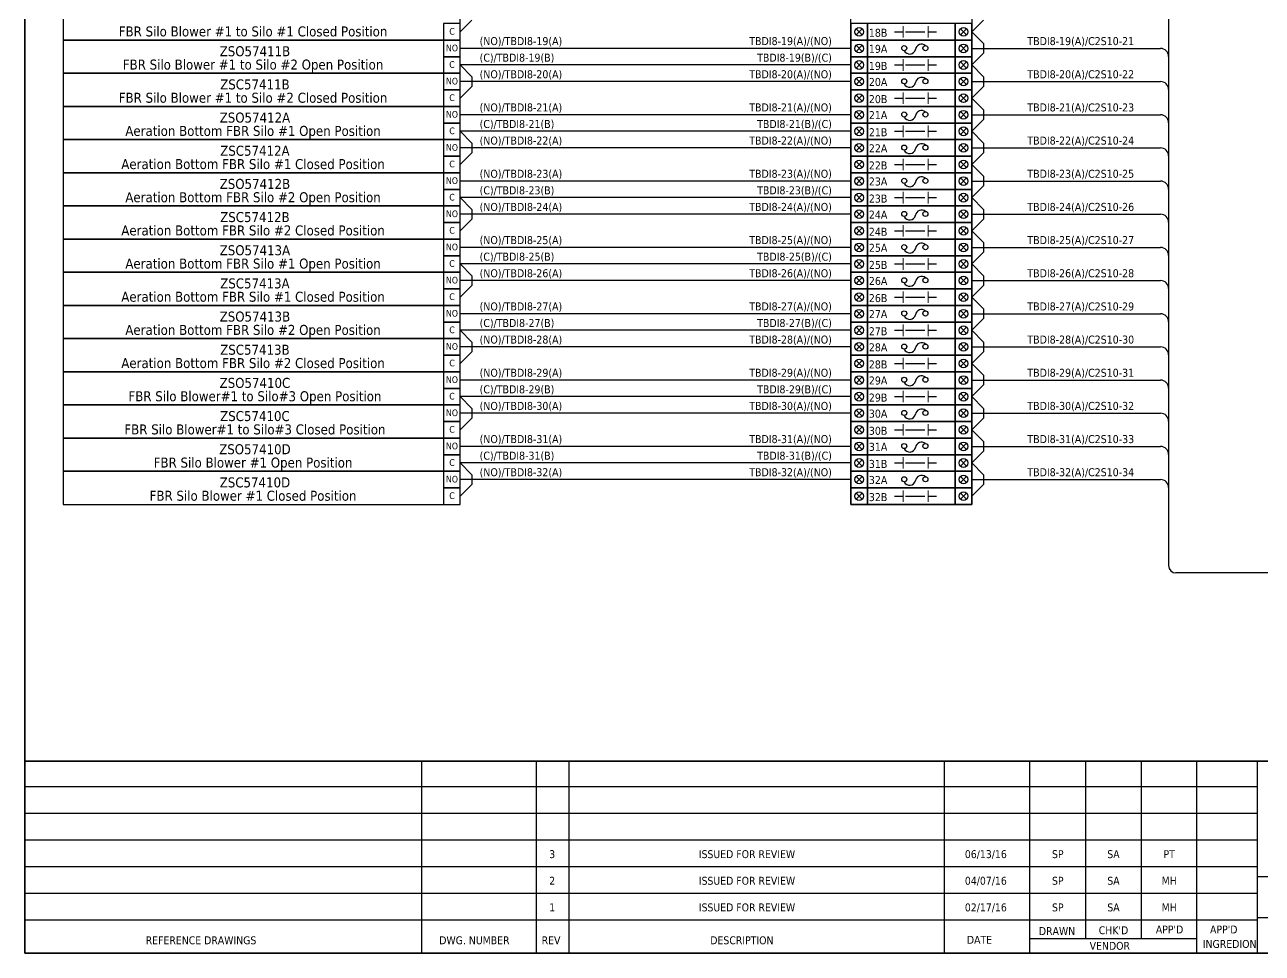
# Model space of a CAD drawing. Header units: millimetres. Extents: x 0 to 1792788, y -13 to 262234.
# Drawn here: x 1468623 to 1515759, y 92247 to 127604 of the extents above; entities that cross this region are included whole.
import ezdxf
from ezdxf.enums import TextEntityAlignment as Align

# ---------------------------------------------------------------- set-up
doc = ezdxf.new("R2010")
doc.units = ezdxf.units.MM
for name, color, linetype, lineweight in [('GT_1', 9, 'Continuous', 25), ('HELPPOINT', 7, 'Continuous', 25), ('MEMBER', 7, 'Continuous', 25), ('power', 7, 'Continuous', 25)]:
    doc.layers.add(name, color=color, linetype=linetype, lineweight=lineweight)
doc.styles.add('Tahoma', font='')
doc.styles.get('Tahoma').set_extended_font_data('Tahoma')

# ---------------------------------------------------------------- blocks, each defined once
blk = doc.blocks.new('TPA')
at = {"layer": 'GT_1', "color": 4, "ltscale": 25.4}
for p, q in [((14309938, 12749437), (14309938, 12757755)), ((14314900, 12749437), (14314900, 12757755)), ((14316319, 12749437), (14316319, 12757755)), ((14332560, 12749437), (14332560, 12757755)), ((14336263, 12749437), (14336263, 12757755)), ((14338674, 12750067), (14338674, 12757755)), ((14341086, 12750068), (14341086, 12757756)), ((14343490, 12749437), (14343490, 12757755)), ((14346116, 12749437), (14346116, 12757755)), ((14346116, 12756634), (14292753, 12756634)), ((14346116, 12755485), (14292753, 12755485)), ((14346116, 12754332), (14292753, 12754332)), ((14346116, 12753180), (14292753, 12753180)), ((14368833, 12752737), (14346116, 12752737)), ((14346116, 12752028), (14292753, 12752028)), ((14346114, 12750875), (14292753, 12750875)), ((14368833, 12750964), (14346116, 12750964)), ((14343490, 12750067), (14336263, 12750067))]:
    blk.add_line(p, q, dxfattribs=at)
at = {"layer": 'HELPPOINT', "color": 4, "lineweight": 35, "ltscale": 25.4}
for p, q in [((14292753, 12749437), (14292753, 12827491)), ((14292753, 12749437), (14292753, 12827491)), ((14405128, 12749437), (14292753, 12749437)), ((14405128, 12749437), (14292753, 12749437))]:
    blk.add_line(p, q, dxfattribs=at)
at = {"layer": 'MEMBER', "color": 4, "lineweight": 35, "ltscale": 25.4}
blk.add_line((14292753, 12757755), (14405128, 12757755), dxfattribs=at)
blk.add_line((14292753, 12757755), (14405128, 12757755), dxfattribs=at)
at = {"layer": 'MEMBER', "color": 4, "style": 'Tahoma'}
for s, height, p in [('3', 343, (14315582, 12753726)), ('ISSUED FOR REVIEW', 342.77, (14324013, 12753726)), ('06/13/16', 342.8, (14334352, 12753726)), ('SP', 342.8, (14337466, 12753726)), ('SA', 342.8, (14339877, 12753726)), ('PT', 342.8, (14342288, 12753726)), ('2', 343, (14315582, 12752574)), ('ISSUED FOR REVIEW', 342.77, (14324013, 12752574)), ('04/07/16', 342.8, (14334352, 12752574)), ('SP', 342.8, (14337466, 12752574)), ('SA', 342.8, (14339877, 12752574)), ('MH', 342.8, (14342288, 12752574)), ('1', 343, (14315582, 12751421)), ('ISSUED FOR REVIEW', 342.77, (14324013, 12751421)), ('02/17/16', 342.8, (14334352, 12751421)), ('SP', 342.8, (14337466, 12751421)), ('SA', 342.8, (14339877, 12751421)), ('MH', 342.8, (14342288, 12751421))]:
    blk.add_text(s, height=height, dxfattribs=at).set_placement(p, align=Align.MIDDLE_CENTER)
for s, height, p in [('DRAWN', 342.8, (14336649, 12750224)), ("CHK'D", 342.8, (14339241, 12750260)), ("APP'D", 342.8, (14341710, 12750294)), ("APP'D", 342.8, (14344056, 12750294)), ('REFERENCE DRAWINGS', 342.77, (14297988, 12749826)), ('DWG. NUMBER', 342.77, (14310694, 12749826)), ('REV', 342.8, (14315126, 12749826)), ('DESCRIPTION', 342.77, (14322425, 12749826)), ('DATE', 342.8, (14333532, 12749847)), ('VENDOR', 342.8, (14338846, 12749586)), ('INGREDION', 342.8, (14343744, 12749668))]:
    blk.add_text(s, height=height, dxfattribs=at).set_placement(p)

msp = doc.modelspace()

# ---------------------------------------------------------------- linework, layer by layer
at = {"color": 4, "ltscale": 25.4}
for p, q in [((1512189, 149132), (1512189, 107008)), ((1500090, 126704), (1485205, 126704)), ((1504696, 126704), (1511884, 126704)), ((1500090, 125441), (1485205, 125441)), ((1504696, 125441), (1511884, 125441)), ((1500090, 124178), (1485205, 124178)), ((1504696, 124178), (1511884, 124178)), ((1500090, 122915), (1485205, 122915)), ((1504696, 122915), (1511884, 122915)), ((1500090, 121652), (1485205, 121652)), ((1504696, 121652), (1511884, 121652)), ((1500090, 120389), (1485205, 120389)), ((1504696, 120389), (1511884, 120389)), ((1500090, 119126), (1485205, 119126)), ((1504696, 119126), (1511884, 119126)), ((1500090, 117863), (1485205, 117863)), ((1504696, 117863), (1511884, 117863)), ((1500090, 116600), (1485205, 116600)), ((1504696, 116600), (1511884, 116600)), ((1500090, 115337), (1485205, 115337)), ((1504696, 115337), (1511884, 115337)), ((1500090, 114074), (1485205, 114074)), ((1504696, 114074), (1511884, 114074)), ((1500090, 112811), (1485205, 112811)), ((1504696, 112811), (1511884, 112811)), ((1500090, 111548), (1485205, 111548)), ((1504696, 111548), (1511884, 111548)), ((1500090, 110285), (1485205, 110285)), ((1504696, 110285), (1511884, 110285)), ((1561617, 106727), (1512470, 106727))]:
    msp.add_line(p, q, dxfattribs=at)
at = {"color": 7, "ltscale": 25.4}
for p, q in [((1485205, 127335), (1485651, 127782)), ((1500523, 127452), (1500288, 127218)), ((1500288, 127452), (1500523, 127218)), ((1501757, 127335), (1502075, 127335)), ((1502175, 127335), (1502901, 127335)), ((1503029, 127335), (1503347, 127335)), ((1504262, 127452), (1504497, 127218)), ((1504497, 127452), (1504262, 127218)), ((1500090, 126072), (1485205, 126072)), ((1485205, 126072), (1485651, 125625)), ((1500523, 126190), (1500288, 125955)), ((1500288, 126190), (1500523, 125955)), ((1501757, 126072), (1502075, 126072)), ((1502175, 126072), (1502901, 126072)), ((1503029, 126072), (1503347, 126072)), ((1504262, 126190), (1504497, 125955)), ((1504497, 126190), (1504262, 125955)), ((1485651, 125625), (1485651, 125256)), ((1485205, 124809), (1485651, 125256)), ((1500523, 124927), (1500288, 124692)), ((1500288, 124927), (1500523, 124692)), ((1504262, 124927), (1504497, 124692)), ((1504497, 124927), (1504262, 124692)), ((1501757, 124809), (1502075, 124809)), ((1502175, 124809), (1502901, 124809)), ((1503029, 124809), (1503347, 124809)), ((1500090, 123546), (1485205, 123546)), ((1485205, 123546), (1485651, 123100)), ((1500523, 123664), (1500288, 123429)), ((1500288, 123664), (1500523, 123429)), ((1501757, 123546), (1502075, 123546)), ((1502175, 123546), (1502901, 123546)), ((1503029, 123546), (1503347, 123546)), ((1504262, 123664), (1504497, 123429)), ((1504497, 123664), (1504262, 123429)), ((1485651, 123100), (1485651, 122730)), ((1485205, 122283), (1485651, 122730)), ((1500523, 122401), (1500288, 122166)), ((1500288, 122401), (1500523, 122166)), ((1501757, 122283), (1502075, 122283)), ((1502175, 122283), (1502901, 122283)), ((1503029, 122283), (1503347, 122283)), ((1504262, 122401), (1504497, 122166)), ((1504497, 122401), (1504262, 122166)), ((1500090, 121020), (1485205, 121020)), ((1485205, 121020), (1485651, 120574)), ((1500523, 121138), (1500288, 120903)), ((1500288, 121138), (1500523, 120903)), ((1501757, 121020), (1502075, 121020)), ((1502175, 121020), (1502901, 121020)), ((1503029, 121020), (1503347, 121020)), ((1504262, 121138), (1504497, 120903)), ((1504497, 121138), (1504262, 120903)), ((1485205, 119757), (1485651, 120204)), ((1485651, 120574), (1485651, 120204)), ((1500523, 119875), (1500288, 119640)), ((1500288, 119875), (1500523, 119640)), ((1501757, 119757), (1502075, 119757)), ((1502175, 119757), (1502901, 119757)), ((1503029, 119757), (1503347, 119757)), ((1504262, 119875), (1504497, 119640)), ((1504497, 119875), (1504262, 119640)), ((1500090, 118494), (1485205, 118494)), ((1485205, 118494), (1485651, 118048)), ((1500523, 118612), (1500288, 118377)), ((1500288, 118612), (1500523, 118377)), ((1501757, 118494), (1502075, 118494)), ((1502175, 118494), (1502901, 118494)), ((1503029, 118494), (1503347, 118494)), ((1504262, 118612), (1504497, 118377)), ((1504497, 118612), (1504262, 118377)), ((1485651, 118048), (1485651, 117678)), ((1485205, 117231), (1485651, 117678)), ((1500523, 117349), (1500288, 117114)), ((1500288, 117349), (1500523, 117114)), ((1501757, 117231), (1502075, 117231)), ((1502175, 117231), (1502901, 117231)), ((1503029, 117231), (1503347, 117231)), ((1504262, 117349), (1504497, 117114)), ((1504497, 117349), (1504262, 117114)), ((1500090, 115968), (1485205, 115968)), ((1485205, 115968), (1485651, 115522)), ((1500523, 116086), (1500288, 115851)), ((1500288, 116086), (1500523, 115851)), ((1501757, 115968), (1502075, 115968)), ((1502175, 115968), (1502901, 115968)), ((1503029, 115968), (1503347, 115968)), ((1504262, 116086), (1504497, 115851)), ((1504497, 116086), (1504262, 115851)), ((1485651, 115522), (1485651, 115152)), ((1485205, 114705), (1485651, 115152)), ((1500523, 114823), (1500288, 114588)), ((1500288, 114823), (1500523, 114588)), ((1501757, 114705), (1502075, 114705)), ((1502175, 114705), (1502901, 114705)), ((1503029, 114705), (1503347, 114705)), ((1504262, 114823), (1504497, 114588)), ((1504497, 114823), (1504262, 114588)), ((1500090, 113442), (1485205, 113442)), ((1485205, 113442), (1485651, 112996)), ((1500523, 113560), (1500288, 113325)), ((1500288, 113560), (1500523, 113325)), ((1501757, 113442), (1502075, 113442)), ((1502175, 113442), (1502901, 113442)), ((1503029, 113442), (1503347, 113442)), ((1504262, 113560), (1504497, 113325)), ((1504497, 113560), (1504262, 113325)), ((1485651, 112996), (1485651, 112626)), ((1485205, 112179), (1485651, 112626)), ((1500523, 112297), (1500288, 112062)), ((1500288, 112297), (1500523, 112062)), ((1504262, 112297), (1504497, 112062)), ((1504497, 112297), (1504262, 112062)), ((1501757, 112179), (1502075, 112179)), ((1502175, 112179), (1502901, 112179)), ((1503029, 112179), (1503347, 112179)), ((1500090, 110916), (1485205, 110916)), ((1485205, 110916), (1485651, 110470)), ((1500523, 111034), (1500288, 110799)), ((1500288, 111034), (1500523, 110799)), ((1501757, 110916), (1502075, 110916)), ((1502175, 110916), (1502901, 110916)), ((1503029, 110916), (1503347, 110916)), ((1504262, 111034), (1504497, 110799)), ((1504497, 111034), (1504262, 110799)), ((1485651, 110470), (1485651, 110100)), ((1485205, 109653), (1485651, 110100)), ((1500523, 109771), (1500288, 109536)), ((1500288, 109771), (1500523, 109536)), ((1501757, 109653), (1502075, 109653)), ((1502175, 109653), (1502901, 109653)), ((1503029, 109653), (1503347, 109653)), ((1504262, 109771), (1504497, 109536)), ((1504497, 109771), (1504262, 109536))]:
    msp.add_line(p, q, dxfattribs=at)
at = {"color": 1, "ltscale": 25.4}
for p, q in [((1504696, 127335), (1505142, 127782)), ((1504696, 127335), (1505142, 126888)), ((1500523, 126821), (1500288, 126586)), ((1500288, 126821), (1500523, 126586)), ((1504262, 126821), (1504497, 126586)), ((1504497, 126821), (1504262, 126586)), ((1505142, 126888), (1505142, 126519)), ((1504696, 126072), (1505142, 126519)), ((1504696, 126072), (1505142, 125625)), ((1500523, 125558), (1500288, 125323)), ((1500288, 125558), (1500523, 125323)), ((1504262, 125558), (1504497, 125323)), ((1504497, 125558), (1504262, 125323)), ((1505142, 125625), (1505142, 125256)), ((1504696, 124809), (1505142, 125256)), ((1504696, 124809), (1505142, 124363)), ((1500523, 124295), (1500288, 124060)), ((1500288, 124295), (1500523, 124060)), ((1504262, 124295), (1504497, 124060)), ((1504497, 124295), (1504262, 124060)), ((1504696, 123546), (1505142, 123993)), ((1505142, 124363), (1505142, 123993)), ((1504696, 123546), (1505142, 123100)), ((1500523, 123032), (1500288, 122797)), ((1500288, 123032), (1500523, 122797)), ((1504262, 123032), (1504497, 122797)), ((1504497, 123032), (1504262, 122797)), ((1505142, 123100), (1505142, 122730)), ((1504696, 122283), (1505142, 122730)), ((1504696, 122283), (1505142, 121837)), ((1500523, 121769), (1500288, 121534)), ((1500288, 121769), (1500523, 121534)), ((1504262, 121769), (1504497, 121534)), ((1504497, 121769), (1504262, 121534)), ((1505142, 121837), (1505142, 121467)), ((1504696, 121020), (1505142, 121467)), ((1504696, 121020), (1505142, 120574)), ((1500523, 120506), (1500288, 120271)), ((1500288, 120506), (1500523, 120271)), ((1504262, 120506), (1504497, 120271)), ((1504497, 120506), (1504262, 120271)), ((1504696, 119757), (1505142, 120204)), ((1505142, 120574), (1505142, 120204)), ((1504696, 119757), (1505142, 119311)), ((1505142, 119311), (1505142, 118941)), ((1500523, 119243), (1500288, 119008)), ((1500288, 119243), (1500523, 119008)), ((1504262, 119243), (1504497, 119008)), ((1504497, 119243), (1504262, 119008)), ((1504696, 118494), (1505142, 118941)), ((1504696, 118494), (1505142, 118048)), ((1500523, 117980), (1500288, 117745)), ((1500288, 117980), (1500523, 117745)), ((1504262, 117980), (1504497, 117745)), ((1504497, 117980), (1504262, 117745)), ((1505142, 118048), (1505142, 117678)), ((1504696, 117231), (1505142, 117678)), ((1504696, 117231), (1505142, 116785)), ((1500523, 116717), (1500288, 116482)), ((1500288, 116717), (1500523, 116482)), ((1504262, 116717), (1504497, 116482)), ((1504497, 116717), (1504262, 116482)), ((1505142, 116785), (1505142, 116415)), ((1504696, 115968), (1505142, 116415)), ((1504696, 115968), (1505142, 115522)), ((1505142, 115522), (1505142, 115152)), ((1500523, 115454), (1500288, 115219)), ((1500288, 115454), (1500523, 115219)), ((1504262, 115454), (1504497, 115219)), ((1504497, 115454), (1504262, 115219)), ((1504696, 114705), (1505142, 115152)), ((1504696, 114705), (1505142, 114259)), ((1500523, 114191), (1500288, 113956)), ((1500288, 114191), (1500523, 113956)), ((1504262, 114191), (1504497, 113956)), ((1504497, 114191), (1504262, 113956)), ((1505142, 114259), (1505142, 113889)), ((1504696, 113442), (1505142, 113889)), ((1504696, 113442), (1505142, 112996)), ((1500523, 112928), (1500288, 112693)), ((1500288, 112928), (1500523, 112693)), ((1504262, 112928), (1504497, 112693)), ((1504497, 112928), (1504262, 112693)), ((1505142, 112996), (1505142, 112626)), ((1504696, 112179), (1505142, 112626)), ((1504696, 112179), (1505142, 111733)), ((1505142, 111733), (1505142, 111363)), ((1500523, 111665), (1500288, 111430)), ((1500288, 111665), (1500523, 111430)), ((1504262, 111665), (1504497, 111430)), ((1504497, 111665), (1504262, 111430)), ((1504696, 110916), (1505142, 111363)), ((1504696, 110916), (1505142, 110470)), ((1500523, 110402), (1500288, 110167)), ((1500288, 110402), (1500523, 110167)), ((1504262, 110402), (1504497, 110167)), ((1504497, 110402), (1504262, 110167)), ((1505142, 110470), (1505142, 110100)), ((1504696, 109653), (1505142, 110100))]:
    msp.add_line(p, q, dxfattribs=at)
at = {"color": 7, "lineweight": 9, "ltscale": 25.4}
for p, q in [((1502075, 127118), (1502075, 127552)), ((1503029, 127118), (1503029, 127552)), ((1502075, 125855), (1502075, 126289)), ((1503029, 125855), (1503029, 126289)), ((1502075, 124592), (1502075, 125026)), ((1503029, 124592), (1503029, 125026)), ((1502075, 123329), (1502075, 123763)), ((1503029, 123329), (1503029, 123763)), ((1502075, 122066), (1502075, 122500)), ((1503029, 122066), (1503029, 122500)), ((1502075, 120803), (1502075, 121237)), ((1503029, 120803), (1503029, 121237)), ((1502075, 119540), (1502075, 119974)), ((1503029, 119540), (1503029, 119974)), ((1502075, 118277), (1502075, 118711)), ((1503029, 118277), (1503029, 118711)), ((1502075, 117014), (1502075, 117448)), ((1503029, 117014), (1503029, 117448)), ((1502075, 115751), (1502075, 116185)), ((1503029, 115751), (1503029, 116185)), ((1502075, 114489), (1502075, 114922)), ((1503029, 114489), (1503029, 114922)), ((1502075, 113226), (1502075, 113659)), ((1503029, 113226), (1503029, 113659)), ((1502075, 111963), (1502075, 112396)), ((1503029, 111963), (1503029, 112396)), ((1502075, 110700), (1502075, 111133)), ((1503029, 110700), (1503029, 111133)), ((1502075, 109437), (1502075, 109870)), ((1503029, 109437), (1503029, 109870))]:
    msp.add_line(p, q, dxfattribs=at)
at = {"color": 2, "ltscale": 25.4}
for points in [[(1470084, 127019), (1485205, 127019), (1485205, 128282), (1470084, 128282)], [(1470084, 125756), (1485205, 125756), (1485205, 127019), (1470084, 127019)], [(1470084, 124493), (1485205, 124493), (1485205, 125756), (1470084, 125756)], [(1470084, 123230), (1485205, 123230), (1485205, 124493), (1470084, 124493)], [(1470084, 121967), (1485205, 121967), (1485205, 123230), (1470084, 123230)], [(1470084, 120704), (1485205, 120704), (1485205, 121967), (1470084, 121967)], [(1470084, 119441), (1485205, 119441), (1485205, 120704), (1470084, 120704)], [(1470084, 118178), (1485205, 118178), (1485205, 119441), (1470084, 119441)], [(1470084, 116915), (1485205, 116915), (1485205, 118178), (1470084, 118178)], [(1470084, 115652), (1485205, 115652), (1485205, 116915), (1470084, 116915)], [(1470084, 114389), (1485205, 114389), (1485205, 115652), (1470084, 115652)], [(1470084, 113127), (1485205, 113127), (1485205, 114389), (1470084, 114389)], [(1470084, 111864), (1485205, 111864), (1485205, 113127), (1470084, 113127)], [(1470084, 110601), (1485205, 110601), (1485205, 111864), (1470084, 111864)], [(1470084, 109338), (1485205, 109338), (1485205, 110601), (1470084, 110601)]]:
    msp.add_lwpolyline(points, close=True, dxfattribs=at)
at = {"color": 7, "lineweight": 30, "ltscale": 25.4}
for points in [[(1500090, 128282), (1504696, 128282), (1504696, 127019), (1500090, 127019), (1500090, 128282)], [(1500090, 127019), (1504696, 127019), (1504696, 125756), (1500090, 125756), (1500090, 127019)], [(1500090, 125756), (1504696, 125756), (1504696, 124493), (1500090, 124493), (1500090, 125756)], [(1500090, 124493), (1504696, 124493), (1504696, 123230), (1500090, 123230), (1500090, 124493)], [(1500090, 123230), (1504696, 123230), (1504696, 121967), (1500090, 121967), (1500090, 123230)], [(1500090, 121967), (1504696, 121967), (1504696, 120704), (1500090, 120704), (1500090, 121967)], [(1500090, 120704), (1504696, 120704), (1504696, 119441), (1500090, 119441), (1500090, 120704)], [(1500090, 119441), (1504696, 119441), (1504696, 118178), (1500090, 118178), (1500090, 119441)], [(1500090, 118178), (1504696, 118178), (1504696, 116915), (1500090, 116915), (1500090, 118178)], [(1500090, 116915), (1504696, 116915), (1504696, 115652), (1500090, 115652), (1500090, 116915)], [(1500090, 115652), (1504696, 115652), (1504696, 114389), (1500090, 114389), (1500090, 115652)], [(1500090, 114389), (1504696, 114389), (1504696, 113127), (1500090, 113127), (1500090, 114389)], [(1500090, 113127), (1504696, 113127), (1504696, 111864), (1500090, 111864), (1500090, 113127)], [(1500090, 111864), (1504696, 111864), (1504696, 110601), (1500090, 110601), (1500090, 111864)], [(1500090, 110601), (1504696, 110601), (1504696, 109338), (1500090, 109338), (1500090, 110601)]]:
    msp.add_lwpolyline(points, dxfattribs=at)
at = {"color": 7, "ltscale": 25.4}
for points in [[(1484573, 127019), (1485205, 127019), (1485205, 127651), (1484573, 127651)], [(1500090, 127019), (1500721, 127019), (1500721, 127651), (1500090, 127651)], [(1500721, 127019), (1504064, 127019), (1504064, 127651), (1500721, 127651)], [(1504064, 127019), (1504696, 127019), (1504696, 127651), (1504064, 127651)], [(1484573, 125756), (1485205, 125756), (1485205, 126388), (1484573, 126388)], [(1500090, 125756), (1500721, 125756), (1500721, 126388), (1500090, 126388)], [(1500721, 125756), (1504064, 125756), (1504064, 126388), (1500721, 126388)], [(1504064, 125756), (1504696, 125756), (1504696, 126388), (1504064, 126388)], [(1484573, 124493), (1485205, 124493), (1485205, 125125), (1484573, 125125)], [(1500090, 124493), (1500721, 124493), (1500721, 125125), (1500090, 125125)], [(1500721, 124493), (1504064, 124493), (1504064, 125125), (1500721, 125125)], [(1504064, 124493), (1504696, 124493), (1504696, 125125), (1504064, 125125)], [(1484573, 123230), (1485205, 123230), (1485205, 123862), (1484573, 123862)], [(1500090, 123230), (1500721, 123230), (1500721, 123862), (1500090, 123862)], [(1500721, 123230), (1504064, 123230), (1504064, 123862), (1500721, 123862)], [(1504064, 123230), (1504696, 123230), (1504696, 123862), (1504064, 123862)], [(1484573, 121967), (1485205, 121967), (1485205, 122599), (1484573, 122599)], [(1500090, 121967), (1500721, 121967), (1500721, 122599), (1500090, 122599)], [(1500721, 121967), (1504064, 121967), (1504064, 122599), (1500721, 122599)], [(1504064, 121967), (1504696, 121967), (1504696, 122599), (1504064, 122599)], [(1484573, 120704), (1485205, 120704), (1485205, 121336), (1484573, 121336)], [(1500090, 120704), (1500721, 120704), (1500721, 121336), (1500090, 121336)], [(1500721, 120704), (1504064, 120704), (1504064, 121336), (1500721, 121336)], [(1504064, 120704), (1504696, 120704), (1504696, 121336), (1504064, 121336)], [(1484573, 119441), (1485205, 119441), (1485205, 120073), (1484573, 120073)], [(1500090, 119441), (1500721, 119441), (1500721, 120073), (1500090, 120073)], [(1500721, 119441), (1504064, 119441), (1504064, 120073), (1500721, 120073)], [(1504064, 119441), (1504696, 119441), (1504696, 120073), (1504064, 120073)], [(1484573, 118178), (1485205, 118178), (1485205, 118810), (1484573, 118810)], [(1500090, 118178), (1500721, 118178), (1500721, 118810), (1500090, 118810)], [(1500721, 118178), (1504064, 118178), (1504064, 118810), (1500721, 118810)], [(1504064, 118178), (1504696, 118178), (1504696, 118810), (1504064, 118810)], [(1484573, 116915), (1485205, 116915), (1485205, 117547), (1484573, 117547)], [(1500090, 116915), (1500721, 116915), (1500721, 117547), (1500090, 117547)], [(1500721, 116915), (1504064, 116915), (1504064, 117547), (1500721, 117547)], [(1504064, 116915), (1504696, 116915), (1504696, 117547), (1504064, 117547)], [(1484573, 115652), (1485205, 115652), (1485205, 116284), (1484573, 116284)], [(1500090, 115652), (1500721, 115652), (1500721, 116284), (1500090, 116284)], [(1500721, 115652), (1504064, 115652), (1504064, 116284), (1500721, 116284)], [(1504064, 115652), (1504696, 115652), (1504696, 116284), (1504064, 116284)], [(1484573, 114389), (1485205, 114389), (1485205, 115021), (1484573, 115021)], [(1500090, 114389), (1500721, 114389), (1500721, 115021), (1500090, 115021)], [(1500721, 114389), (1504064, 114389), (1504064, 115021), (1500721, 115021)], [(1504064, 114389), (1504696, 114389), (1504696, 115021), (1504064, 115021)], [(1484573, 113127), (1485205, 113127), (1485205, 113758), (1484573, 113758)], [(1500090, 113127), (1500721, 113127), (1500721, 113758), (1500090, 113758)], [(1500721, 113127), (1504064, 113127), (1504064, 113758), (1500721, 113758)], [(1504064, 113127), (1504696, 113127), (1504696, 113758), (1504064, 113758)], [(1484573, 111864), (1485205, 111864), (1485205, 112495), (1484573, 112495)], [(1500090, 111864), (1500721, 111864), (1500721, 112495), (1500090, 112495)], [(1500721, 111864), (1504064, 111864), (1504064, 112495), (1500721, 112495)], [(1504064, 111864), (1504696, 111864), (1504696, 112495), (1504064, 112495)], [(1484573, 110601), (1485205, 110601), (1485205, 111232), (1484573, 111232)], [(1500090, 110601), (1500721, 110601), (1500721, 111232), (1500090, 111232)], [(1500721, 110601), (1504064, 110601), (1504064, 111232), (1500721, 111232)], [(1504064, 110601), (1504696, 110601), (1504696, 111232), (1504064, 111232)], [(1484573, 109338), (1485205, 109338), (1485205, 109969), (1484573, 109969)], [(1500090, 109338), (1500721, 109338), (1500721, 109969), (1500090, 109969)], [(1500721, 109338), (1504064, 109338), (1504064, 109969), (1500721, 109969)], [(1504064, 109338), (1504696, 109338), (1504696, 109969), (1504064, 109969)]]:
    msp.add_lwpolyline(points, close=True, dxfattribs=at)
at = {"color": 1, "ltscale": 25.4}
for points in [[(1484573, 126388), (1485205, 126388), (1485205, 127019), (1484573, 127019)], [(1500090, 126388), (1500721, 126388), (1500721, 127019), (1500090, 127019)], [(1500721, 126388), (1504064, 126388), (1504064, 127019), (1500721, 127019)], [(1504064, 126388), (1504696, 126388), (1504696, 127019), (1504064, 127019)], [(1484573, 125125), (1485205, 125125), (1485205, 125756), (1484573, 125756)], [(1500090, 125125), (1500721, 125125), (1500721, 125756), (1500090, 125756)], [(1500721, 125125), (1504064, 125125), (1504064, 125756), (1500721, 125756)], [(1504064, 125125), (1504696, 125125), (1504696, 125756), (1504064, 125756)], [(1484573, 123862), (1485205, 123862), (1485205, 124493), (1484573, 124493)], [(1500090, 123862), (1500721, 123862), (1500721, 124493), (1500090, 124493)], [(1500721, 123862), (1504064, 123862), (1504064, 124493), (1500721, 124493)], [(1504064, 123862), (1504696, 123862), (1504696, 124493), (1504064, 124493)], [(1484573, 122599), (1485205, 122599), (1485205, 123230), (1484573, 123230)], [(1500090, 122599), (1500721, 122599), (1500721, 123230), (1500090, 123230)], [(1500721, 122599), (1504064, 122599), (1504064, 123230), (1500721, 123230)], [(1504064, 122599), (1504696, 122599), (1504696, 123230), (1504064, 123230)], [(1484573, 121336), (1485205, 121336), (1485205, 121967), (1484573, 121967)], [(1500090, 121336), (1500721, 121336), (1500721, 121967), (1500090, 121967)], [(1500721, 121336), (1504064, 121336), (1504064, 121967), (1500721, 121967)], [(1504064, 121336), (1504696, 121336), (1504696, 121967), (1504064, 121967)], [(1484573, 120073), (1485205, 120073), (1485205, 120704), (1484573, 120704)], [(1500090, 120073), (1500721, 120073), (1500721, 120704), (1500090, 120704)], [(1500721, 120073), (1504064, 120073), (1504064, 120704), (1500721, 120704)], [(1504064, 120073), (1504696, 120073), (1504696, 120704), (1504064, 120704)], [(1484573, 118810), (1485205, 118810), (1485205, 119441), (1484573, 119441)], [(1500090, 118810), (1500721, 118810), (1500721, 119441), (1500090, 119441)], [(1500721, 118810), (1504064, 118810), (1504064, 119441), (1500721, 119441)], [(1504064, 118810), (1504696, 118810), (1504696, 119441), (1504064, 119441)], [(1484573, 117547), (1485205, 117547), (1485205, 118178), (1484573, 118178)], [(1500090, 117547), (1500721, 117547), (1500721, 118178), (1500090, 118178)], [(1500721, 117547), (1504064, 117547), (1504064, 118178), (1500721, 118178)], [(1504064, 117547), (1504696, 117547), (1504696, 118178), (1504064, 118178)], [(1484573, 116284), (1485205, 116284), (1485205, 116915), (1484573, 116915)], [(1500090, 116284), (1500721, 116284), (1500721, 116915), (1500090, 116915)], [(1500721, 116284), (1504064, 116284), (1504064, 116915), (1500721, 116915)], [(1504064, 116284), (1504696, 116284), (1504696, 116915), (1504064, 116915)], [(1484573, 115021), (1485205, 115021), (1485205, 115652), (1484573, 115652)], [(1500090, 115021), (1500721, 115021), (1500721, 115652), (1500090, 115652)], [(1500721, 115021), (1504064, 115021), (1504064, 115652), (1500721, 115652)], [(1504064, 115021), (1504696, 115021), (1504696, 115652), (1504064, 115652)], [(1484573, 113758), (1485205, 113758), (1485205, 114389), (1484573, 114389)], [(1500090, 113758), (1500721, 113758), (1500721, 114389), (1500090, 114389)], [(1500721, 113758), (1504064, 113758), (1504064, 114389), (1500721, 114389)], [(1504064, 113758), (1504696, 113758), (1504696, 114389), (1504064, 114389)], [(1484573, 112495), (1485205, 112495), (1485205, 113127), (1484573, 113127)], [(1500090, 112495), (1500721, 112495), (1500721, 113127), (1500090, 113127)], [(1500721, 112495), (1504064, 112495), (1504064, 113127), (1500721, 113127)], [(1504064, 112495), (1504696, 112495), (1504696, 113127), (1504064, 113127)], [(1484573, 111232), (1485205, 111232), (1485205, 111864), (1484573, 111864)], [(1500090, 111232), (1500721, 111232), (1500721, 111864), (1500090, 111864)], [(1500721, 111232), (1504064, 111232), (1504064, 111864), (1500721, 111864)], [(1504064, 111232), (1504696, 111232), (1504696, 111864), (1504064, 111864)], [(1484573, 109969), (1485205, 109969), (1485205, 110601), (1484573, 110601)], [(1500090, 109969), (1500721, 109969), (1500721, 110601), (1500090, 110601)], [(1500721, 109969), (1504064, 109969), (1504064, 110601), (1500721, 110601)], [(1504064, 109969), (1504696, 109969), (1504696, 110601), (1504064, 110601)]]:
    msp.add_lwpolyline(points, close=True, dxfattribs=at)
at = {"color": 7, "ltscale": 25.4}
for centre in [(1500406, 127335), (1504380, 127335), (1500406, 126072), (1504380, 126072), (1500406, 124809), (1504380, 124809), (1500406, 123546), (1504380, 123546), (1500406, 122283), (1504380, 122283), (1500406, 121020), (1504380, 121020), (1500406, 119757), (1504380, 119757), (1500406, 118494), (1504380, 118494), (1500406, 117231), (1504380, 117231), (1500406, 115968), (1504380, 115968), (1500406, 114705), (1504380, 114705), (1500406, 113442), (1504380, 113442), (1500406, 112179), (1504380, 112179), (1500406, 110916), (1504380, 110916), (1500406, 109653), (1504380, 109653)]:
    msp.add_circle(centre, 166, dxfattribs=at)
at = {"color": 1, "ltscale": 25.4}
for centre in [(1500406, 126704), (1504380, 126704), (1500406, 125441), (1504380, 125441), (1500406, 124178), (1504380, 124178), (1500406, 122915), (1504380, 122915), (1500406, 121652), (1504380, 121652), (1500406, 120389), (1504380, 120389), (1500406, 119126), (1504380, 119126), (1500406, 117863), (1504380, 117863), (1500406, 116600), (1504380, 116600), (1500406, 115337), (1504380, 115337), (1500406, 114074), (1504380, 114074), (1500406, 112811), (1504380, 112811), (1500406, 111548), (1504380, 111548), (1500406, 110285), (1504380, 110285)]:
    msp.add_circle(centre, 166, dxfattribs=at)
at = {"color": 4, "ltscale": 25.4}
for centre, radius, start, end in [((1511884, 126399), 305, 0, 90), ((1511884, 125136), 305, 0, 90), ((1511884, 123873), 305, 0, 90), ((1511884, 122610), 305, 0, 90), ((1511884, 121347), 305, 0, 90), ((1511884, 120084), 305, 0, 90), ((1511884, 118821), 305, 0, 90), ((1511884, 117558), 305, 0, 90), ((1511884, 116295), 305, 0, 90), ((1511884, 115032), 305, 0, 90), ((1511884, 113769), 305, 0, 90), ((1511884, 112506), 305, 0, 90), ((1511884, 111243), 305, 0, 90), ((1511884, 109980), 305, 0, 90), ((1512470, 107008), 281, 180.0002, 270), ((1512470, 107008), 281, 180, 270)]:
    msp.add_arc(centre, radius, start, end, dxfattribs=at)
at = {"layer": 'power', "color": 1, "ltscale": 25.4}
for centre in [(1502121, 126713), (1502930, 126713), (1502121, 125450), (1502930, 125450), (1502121, 124187), (1502930, 124187), (1502121, 122924), (1502930, 122924), (1502121, 121661), (1502930, 121661), (1502121, 120398), (1502930, 120398), (1502121, 119135), (1502930, 119135), (1502121, 117872), (1502930, 117872), (1502121, 116610), (1502930, 116610), (1502121, 115347), (1502930, 115347), (1502121, 114084), (1502930, 114084), (1502121, 112821), (1502930, 112821), (1502121, 111558), (1502930, 111558), (1502121, 110295), (1502930, 110295)]:
    msp.add_circle(centre, 96.7, dxfattribs=at)
for centre, radius, start, end in [((1502783, 126627), 235, 51.1309, 171.3254), ((1502327, 126718), 230, 206.1634, 346.0383), ((1502327, 125455), 230, 206.1634, 346.0383), ((1502783, 125364), 235, 51.1309, 171.3254), ((1502327, 124192), 230, 206.1634, 346.0383), ((1502783, 124101), 235, 51.1309, 171.3254), ((1502783, 122838), 235, 51.1309, 171.3254), ((1502327, 122929), 230, 206.1634, 346.0383), ((1502327, 121666), 230, 206.1634, 346.0383), ((1502783, 121575), 235, 51.1309, 171.3254), ((1502327, 120403), 230, 206.1634, 346.0383), ((1502783, 120312), 235, 51.1309, 171.3254), ((1502783, 119049), 235, 51.1309, 171.3254), ((1502327, 119140), 230, 206.1634, 346.0383), ((1502783, 117786), 235, 51.1309, 171.3254), ((1502327, 117877), 230, 206.1634, 346.0383), ((1502327, 116614), 230, 206.1634, 346.0383), ((1502783, 116523), 235, 51.1309, 171.3254), ((1502783, 115260), 235, 51.1309, 171.3254), ((1502327, 115351), 230, 206.1634, 346.0383), ((1502783, 113997), 235, 51.1309, 171.3254), ((1502327, 114089), 230, 206.1634, 346.0383), ((1502327, 112826), 230, 206.1634, 346.0383), ((1502783, 112735), 235, 51.1309, 171.3254), ((1502327, 111563), 230, 206.1634, 346.0383), ((1502783, 111472), 235, 51.1309, 171.3254), ((1502783, 110209), 235, 51.1309, 171.3254), ((1502327, 110300), 230, 206.1634, 346.0383)]:
    msp.add_arc(centre, radius, start, end, dxfattribs=at)

# ---------------------------------------------------------------- block references
at = {"xscale": 0.8800000000046566, "yscale": 0.8800000000046566, "zscale": 0.8800000000046566}
msp.add_blockref('TPA', (-11109000, -11127258), dxfattribs=at)

# ---------------------------------------------------------------- texts
at = {"color": 4, "style": 'Tahoma'}
for s, p in [('FBR Silo Blower #1 to Silo #1 Closed Position ', (1477390, 127351)), ('ZSO57411B', (1477390, 126596)), ('FBR Silo Blower #1 to Silo #2 Open Position ', (1477390, 126088)), ('ZSC57411B', (1477390, 125333)), ('FBR Silo Blower #1 to Silo #2 Closed Position ', (1477390, 124825)), ('ZSO57412A', (1477390, 124070)), ('Aeration Bottom FBR Silo #1 Open Position ', (1477390, 123562)), ('ZSC57412A', (1477390, 122807)), ('Aeration Bottom FBR Silo #1 Closed Position ', (1477390, 122299)), ('ZSO57412B', (1477390, 121544)), ('Aeration Bottom FBR Silo #2 Open Position ', (1477390, 121036)), ('ZSC57412B', (1477390, 120281)), ('Aeration Bottom FBR Silo #2 Closed Position ', (1477390, 119773)), ('ZSO57413A', (1477390, 119018)), ('Aeration Bottom FBR Silo #1 Open Position ', (1477390, 118510)), ('ZSC57413A', (1477390, 117755)), ('Aeration Bottom FBR Silo #1 Closed Position ', (1477390, 117247)), ('ZSO57413B', (1477390, 116492)), ('Aeration Bottom FBR Silo #2 Open Position ', (1477390, 115984)), ('ZSC57413B', (1477390, 115229)), ('Aeration Bottom FBR Silo #2 Closed Position ', (1477390, 114721)), ('ZSO57410C', (1477390, 113966)), ('FBR Silo Blower#1 to Silo#3 Open Position', (1477390, 113458)), ('ZSC57410C', (1477390, 112703)), ('FBR Silo Blower#1 to Silo#3 Closed Position', (1477390, 112195)), ('ZSO57410D', (1477390, 111440)), ('FBR Silo Blower #1 Open Position ', (1477390, 110932)), ('ZSC57410D', (1477390, 110177)), ('FBR Silo Blower #1 Closed Position ', (1477390, 109669))]:
    msp.add_text(s, height=381, dxfattribs=at).set_placement(p, align=Align.MIDDLE_CENTER)
for s, p in [('(NO)/TBDI8-19(A)', (1485949, 126830)), ('TBDI8-19(A)/C2S10-21', (1506813, 126830)), ('(NO)/TBDI8-20(A)', (1485949, 125567)), ('TBDI8-20(A)/C2S10-22', (1506813, 125567)), ('(NO)/TBDI8-21(A)', (1485949, 124304)), ('TBDI8-21(A)/C2S10-23', (1506813, 124304)), ('(NO)/TBDI8-22(A)', (1485949, 123041)), ('TBDI8-22(A)/C2S10-24', (1506813, 123041)), ('(NO)/TBDI8-23(A)', (1485949, 121778)), ('TBDI8-23(A)/C2S10-25', (1506813, 121778)), ('(NO)/TBDI8-24(A)', (1485949, 120515)), ('TBDI8-24(A)/C2S10-26', (1506813, 120515)), ('(NO)/TBDI8-25(A)', (1485949, 119252)), ('TBDI8-25(A)/C2S10-27', (1506813, 119252)), ('(NO)/TBDI8-26(A)', (1485949, 117989)), ('TBDI8-26(A)/C2S10-28', (1506813, 117989)), ('(NO)/TBDI8-27(A)', (1485949, 116726)), ('TBDI8-27(A)/C2S10-29', (1506813, 116726)), ('(NO)/TBDI8-28(A)', (1485949, 115463)), ('TBDI8-28(A)/C2S10-30', (1506813, 115463)), ('(NO)/TBDI8-29(A)', (1485949, 114200)), ('TBDI8-29(A)/C2S10-31', (1506813, 114200)), ('(NO)/TBDI8-30(A)', (1485949, 112937)), ('TBDI8-30(A)/C2S10-32', (1506813, 112937)), ('(NO)/TBDI8-31(A)', (1485949, 111674)), ('TBDI8-31(A)/C2S10-33', (1506813, 111674)), ('(NO)/TBDI8-32(A)', (1485949, 110412)), ('TBDI8-32(A)/C2S10-34', (1506813, 110412))]:
    msp.add_text(s, height=304.8, dxfattribs=at).set_placement(p)
for s, p in [('TBDI8-19(A)/(NO)', (1499365, 126830)), ('TBDI8-20(A)/(NO)', (1499365, 125567)), ('TBDI8-21(A)/(NO)', (1499365, 124304)), ('TBDI8-22(A)/(NO)', (1499365, 123041)), ('TBDI8-23(A)/(NO)', (1499365, 121778)), ('TBDI8-24(A)/(NO)', (1499365, 120515)), ('TBDI8-25(A)/(NO)', (1499365, 119252)), ('TBDI8-26(A)/(NO)', (1499365, 117989)), ('TBDI8-27(A)/(NO)', (1499365, 116726)), ('TBDI8-28(A)/(NO)', (1499365, 115463)), ('TBDI8-29(A)/(NO)', (1499365, 114200)), ('TBDI8-30(A)/(NO)', (1499365, 112937)), ('TBDI8-31(A)/(NO)', (1499365, 111674)), ('TBDI8-32(A)/(NO)', (1499365, 110412))]:
    msp.add_text(s, height=304.8, dxfattribs=at).set_placement(p, align=Align.RIGHT)
at = {"color": 7, "style": 'Tahoma'}
for s, p in [('(C)/TBDI8-19(B)', (1485949, 126199)), ('(C)/TBDI8-21(B)', (1485949, 123673)), ('(C)/TBDI8-23(B)', (1485949, 121147)), ('(C)/TBDI8-25(B)', (1485949, 118621)), ('(C)/TBDI8-27(B)', (1485949, 116095)), ('(C)/TBDI8-29(B)', (1485949, 113569)), ('(C)/TBDI8-31(B)', (1485949, 111043))]:
    msp.add_text(s, height=304.8, dxfattribs=at).set_placement(p)
for s, p in [('TBDI8-19(B)/(C)', (1499365, 126199)), ('TBDI8-21(B)/(C)', (1499365, 123673)), ('TBDI8-23(B)/(C)', (1499365, 121147)), ('TBDI8-25(B)/(C)', (1499365, 118621)), ('TBDI8-27(B)/(C)', (1499365, 116095)), ('TBDI8-29(B)/(C)', (1499365, 113569)), ('TBDI8-31(B)/(C)', (1499365, 111043))]:
    msp.add_text(s, height=304.8, dxfattribs=at).set_placement(p, align=Align.RIGHT)
at = {"layer": 'power', "color": 7, "style": 'Tahoma'}
for s, height, p in [('C', 254, (1484896, 127353)), ('18B', 305.3, (1501126, 127299)), ('19A', 305.3, (1501126, 126688)), ('C', 254, (1484896, 126090)), ('19B', 305.3, (1501126, 126036)), ('20A', 305.3, (1501126, 125425)), ('C', 254, (1484896, 124827)), ('20B', 305.3, (1501126, 124773)), ('21A', 305.3, (1501126, 124162)), ('C', 254, (1484896, 123564)), ('21B', 305.3, (1501126, 123510)), ('22A', 305.3, (1501126, 122899)), ('C', 254, (1484896, 122301)), ('22B', 305.3, (1501126, 122247)), ('23A', 305.3, (1501126, 121636)), ('C', 254, (1484896, 121038)), ('23B', 305.3, (1501126, 120984)), ('24A', 305.3, (1501126, 120373)), ('C', 254, (1484896, 119775)), ('24B', 305.3, (1501126, 119721)), ('25A', 305.3, (1501126, 119110)), ('C', 254, (1484896, 118512)), ('25B', 305.3, (1501126, 118458)), ('26A', 305.3, (1501126, 117847)), ('C', 254, (1484896, 117249)), ('26B', 305.3, (1501126, 117195)), ('27A', 305.3, (1501126, 116584)), ('C', 254, (1484896, 115986)), ('27B', 305.3, (1501126, 115932)), ('28A', 305.3, (1501126, 115321)), ('C', 254, (1484896, 114723)), ('28B', 305.3, (1501126, 114669)), ('29A', 305.3, (1501126, 114058)), ('C', 254, (1484896, 113460)), ('29B', 305.3, (1501126, 113406)), ('30A', 305.3, (1501126, 112795)), ('C', 254, (1484896, 112197)), ('30B', 305.3, (1501126, 112143)), ('31A', 305.3, (1501126, 111532)), ('C', 254, (1484896, 110934)), ('31B', 305.3, (1501126, 110880)), ('32A', 305.3, (1501126, 110269)), ('C', 254, (1484896, 109671)), ('32B', 305.3, (1501126, 109617))]:
    msp.add_text(s, height=height, dxfattribs=at).set_placement(p, align=Align.MIDDLE_CENTER)
at = {"layer": 'power', "color": 1, "style": 'Tahoma'}
for p in [(1484896, 126720), (1484896, 125457), (1484896, 124194), (1484896, 122931), (1484896, 121668), (1484896, 120405), (1484896, 119142), (1484896, 117879), (1484896, 116616), (1484896, 115353), (1484896, 114090), (1484896, 112827), (1484896, 111564), (1484896, 110301)]:
    msp.add_text('NO', height=254, dxfattribs=at).set_placement(p, align=Align.MIDDLE_CENTER)

doc.saveas('drawing.dxf')
